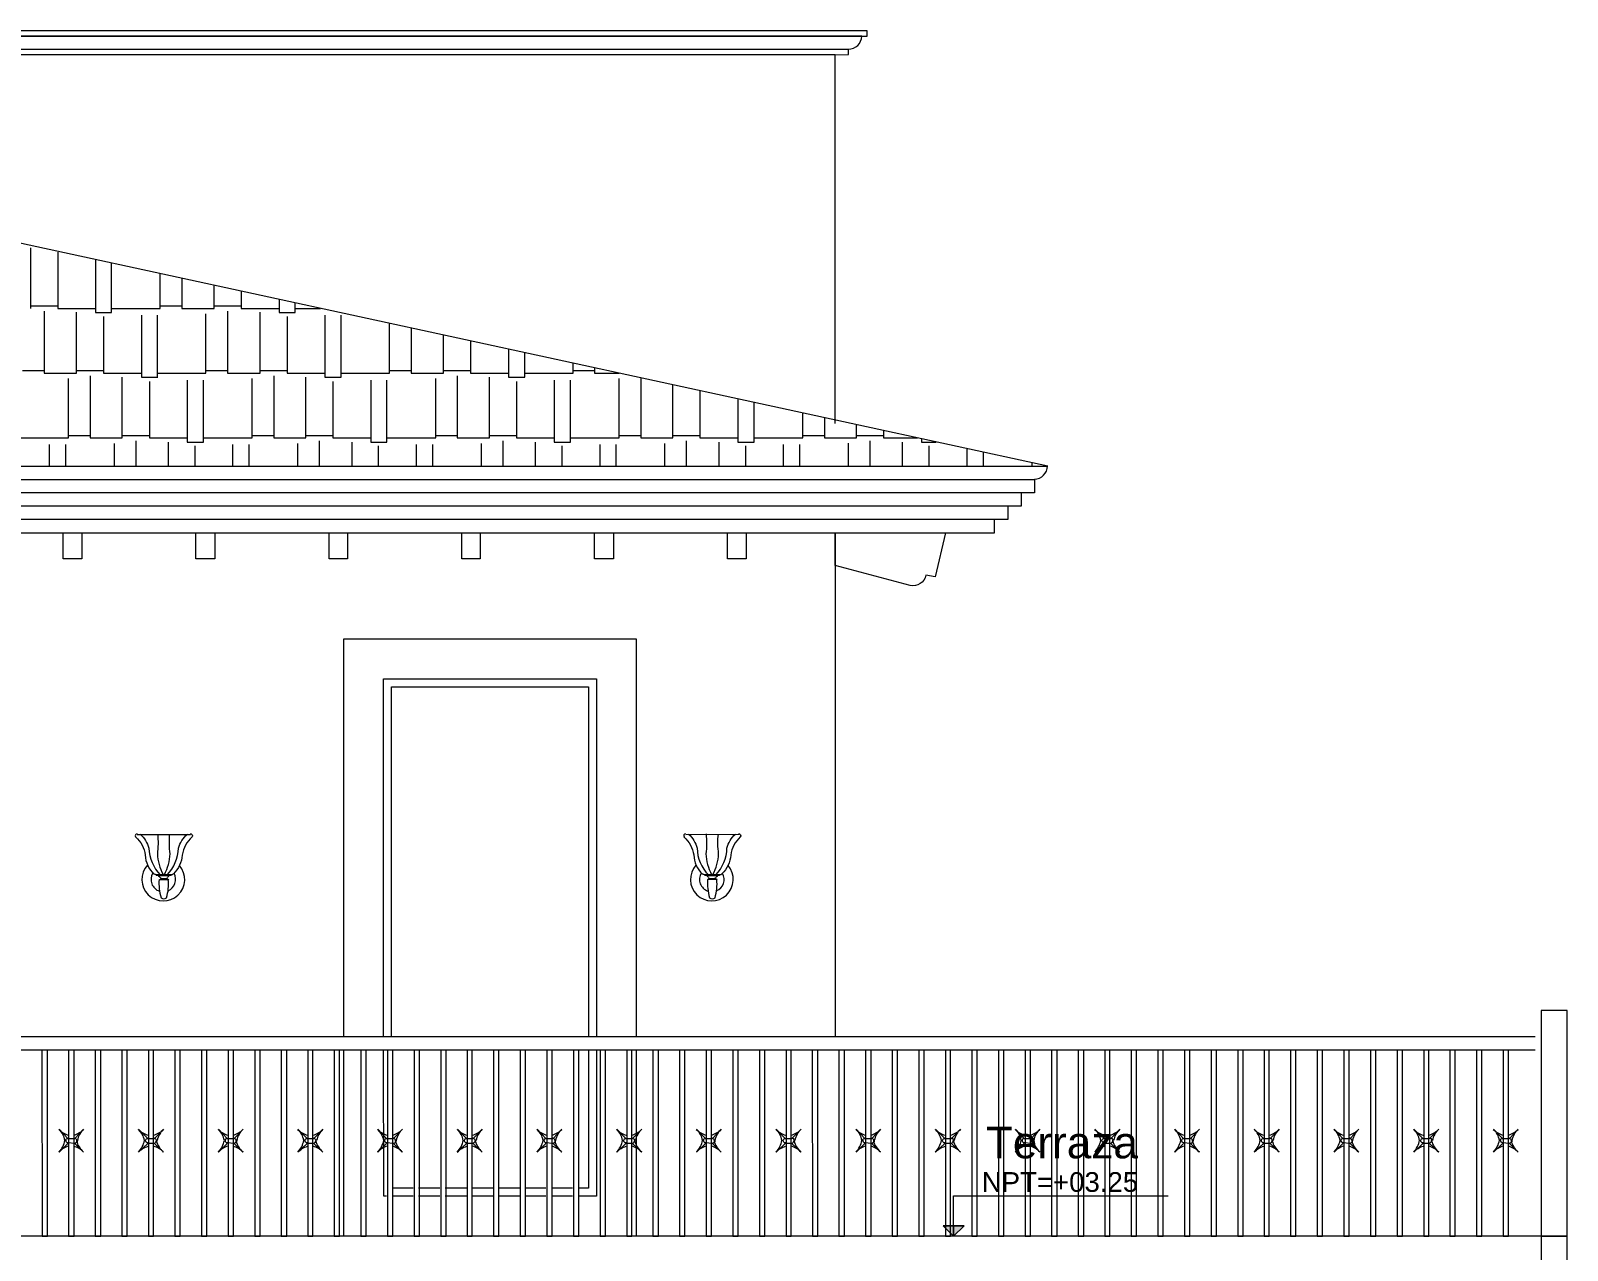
# Model space of a CAD drawing. Header units: metres. Extents: x 14 to 155, y 0 to 125.
# Drawn here: x 134.53 to 140.32, y 98.26 to 102.86 of the extents above; entities that cross this region are included whole.
import ezdxf

# ---------------------------------------------------------------- set-up
doc = ezdxf.new("R2010")
doc.units = ezdxf.units.M
doc.layers.add('PDF2_Geometry', color=7, linetype='Continuous', true_color=0xffbe80)
doc.layers.add('PDF2_Solid Fills', color=7, linetype='Continuous')
doc.layers.add('PDF2_Text', color=255, linetype='Continuous')
doc.styles.add('PDF Arial', font='arial.ttf')

msp = doc.modelspace()

# ---------------------------------------------------------------- linework, layer by layer
at = {"layer": 'PDF2_Geometry', "color": 0, "lineweight": 5}
for points in [[(128.6728, 102.836), (137.6811, 102.8364), (137.6811, 102.8567), (128.6728, 102.8564)], [(128.7433, 102.7655), (137.6106, 102.7675), (137.6106, 102.7862), (128.7433, 102.7859)]]:
    msp.add_lwpolyline(points, close=True, dxfattribs=at)
msp.add_lwpolyline([(128.7433, 102.7859), (137.6098, 102.7878, 0.414211), (137.6607, 102.8364), (128.6931, 102.836, 0.414211)], format="xyb", close=True, dxfattribs=at)
for points in [[(137.5605, 101.3778), (137.5605, 102.7659), (128.7934, 102.7655), (128.7935, 101.5358)], [(137.3614, 102.7659), (128.9437, 102.7655)], [(138.2608, 101.1162), (138.2608, 101.0661), (127.3129, 101.0656), (127.3129, 101.1158)], [(138.2106, 101.0661), (138.2106, 101.016), (127.363, 101.0156)], [(127.4132, 101.0156), (127.4132, 100.9654), (138.1605, 100.9658), (138.1605, 101.016)], [(137.5605, 100.9658), (137.5606, 99.067)], [(135.7104, 99.0669), (135.7103, 100.5662), (136.8116, 100.5663), (136.8117, 99.067)], [(135.8607, 99.0669), (135.8607, 100.4159), (136.6613, 100.4159), (136.6613, 99.067)], [(135.8717, 98.3165), (135.7104, 98.3165), (135.7104, 99.0169)], [(135.8717, 98.4669), (135.8608, 98.4669), (135.8607, 99.0168)], [(136.6613, 99.0168), (136.6613, 98.4669), (136.5924, 98.4669)], [(136.8117, 99.0168), (136.8117, 98.3165), (136.5924, 98.3165)], [(135.972, 98.4669), (135.8921, 98.4669)], [(136.0723, 98.4669), (135.9924, 98.4669)], [(136.1725, 98.4669), (136.0926, 98.4669)], [(136.2728, 98.4669), (136.1929, 98.4669)], [(136.373, 98.4669), (136.2916, 98.4669)], [(136.4718, 98.4669), (136.3919, 98.4669)], [(136.5721, 98.4669), (136.4922, 98.4669)]]:
    msp.add_lwpolyline(points, dxfattribs=at)
msp.add_lwpolyline([(127.2142, 101.2161), (127.2832, 101.2161), (138.3611, 101.2165), (133.1769, 102.3412), (127.2143, 101.2161, 0.414211), (127.2629, 101.1659), (127.2832, 101.1659), (138.3109, 101.1664), (138.3109, 101.1162), (127.2831, 101.1158), (127.2628, 101.1158), (127.2628, 101.1659)], format="xyb", dxfattribs=at)
at = {"layer": 'PDF2_Geometry', "color": 0, "lineweight": 0}
for points in [[(134.5321, 101.8101), (134.5321, 102.0389)], [(134.6339, 102.0232), (134.634, 101.8101), (134.7766, 101.8101)], [(134.7765, 101.9949), (134.7765, 101.796), (134.836, 101.796), (134.836, 101.9809)], [(134.836, 101.8101), (135.0193, 101.8101), (135.0193, 101.9418)], [(135.1008, 101.9245), (135.1008, 101.8101), (135.2229, 101.8102)], [(135.223, 101.8102), (135.223, 101.8979)], [(135.3248, 101.876), (135.3248, 101.8102), (135.4674, 101.8102)], [(134.5321, 101.8211), (134.634, 101.8211)], [(135.0193, 101.8211), (135.1008, 101.8211)], [(135.223, 101.8211), (135.3248, 101.8211)], [(135.4674, 101.8446), (135.4674, 101.796), (135.527, 101.796), (135.527, 101.832)], [(135.527, 101.8102), (135.6225, 101.8102)], [(134.5822, 101.8008), (134.5822, 101.5673), (134.7044, 101.5673)], [(134.7045, 101.5673), (134.7045, 101.7961)], [(134.8063, 101.7804), (134.8063, 101.5673), (134.9489, 101.5673)], [(134.9489, 101.7851), (134.9489, 101.5517), (135.01, 101.5517)], [(135.0099, 101.5517), (135.0099, 101.7851)], [(135.1917, 101.5673), (135.1917, 101.7898)], [(135.2732, 101.8008), (135.2732, 101.5673), (135.3953, 101.5673), (135.3953, 101.7961)], [(135.4972, 101.7804), (135.4972, 101.5673), (135.6398, 101.5673)], [(135.6398, 101.7851), (135.6398, 101.5517), (135.7009, 101.5517)], [(135.7008, 101.5517), (135.7008, 101.7851)], [(135.8826, 101.5674), (135.8826, 101.7538)], [(135.964, 101.7366), (135.9641, 101.5674), (136.0862, 101.5674), (136.0862, 101.71)], [(136.188, 101.688), (136.188, 101.5674), (136.3306, 101.5674)], [(136.3306, 101.6567), (136.3306, 101.5517), (136.3918, 101.5517), (136.3918, 101.6442)], [(134.5007, 101.5767), (134.5822, 101.5767)], [(134.7045, 101.5767), (134.8063, 101.5767)], [(135.1917, 101.5767), (135.2732, 101.5767)], [(135.3953, 101.5767), (135.4972, 101.5767)], [(135.8826, 101.5767), (135.9641, 101.5767)], [(136.0862, 101.5767), (136.188, 101.5767)], [(136.3918, 101.5674), (136.5735, 101.5674), (136.5735, 101.605)], [(136.5735, 101.5768), (136.6549, 101.5768)], [(136.6549, 101.5862), (136.6549, 101.5674), (136.7474, 101.5674)], [(134.4914, 101.3229), (134.6747, 101.3229), (134.6747, 101.547)], [(134.7561, 101.5563), (134.7561, 101.3229), (134.8768, 101.3229), (134.8768, 101.5517)], [(134.9786, 101.536), (134.9786, 101.3229), (135.1212, 101.3229)], [(135.0099, 101.5673), (135.1916, 101.5673)], [(135.1212, 101.5407), (135.1212, 101.3073), (135.1823, 101.3073)], [(135.1822, 101.3229), (135.3655, 101.3229), (135.3655, 101.547)], [(135.1822, 101.3073), (135.1822, 101.5407)], [(135.447, 101.5564), (135.447, 101.3229), (135.5677, 101.3229), (135.5677, 101.5517)], [(135.6695, 101.536), (135.6695, 101.3229), (135.8121, 101.3229)], [(135.7008, 101.5673), (135.8825, 101.5674)], [(135.8121, 101.5407), (135.8121, 101.3073), (135.8732, 101.3073), (135.8732, 101.5407)], [(135.8732, 101.3229), (136.0565, 101.3229), (136.0565, 101.547)], [(136.138, 101.5564), (136.138, 101.3229), (136.2586, 101.323)], [(136.2585, 101.323), (136.2585, 101.5517)], [(136.3604, 101.5361), (136.3604, 101.323), (136.503, 101.323)], [(136.503, 101.5408), (136.503, 101.3073), (136.5641, 101.3073), (136.5641, 101.5408)], [(136.5641, 101.323), (136.7474, 101.323), (136.7474, 101.547)], [(136.8288, 101.5485), (136.8288, 101.323), (136.9495, 101.323), (136.9495, 101.5219)], [(137.0513, 101.5), (137.0513, 101.323), (137.1939, 101.323)], [(137.1938, 101.4703), (137.1938, 101.3073), (137.255, 101.3073), (137.255, 101.4561)], [(137.255, 101.323), (137.4383, 101.323), (137.4382, 101.417)], [(137.5197, 101.3998), (137.5197, 101.323), (137.6404, 101.323), (137.6404, 101.3732)], [(137.7422, 101.3512), (137.7422, 101.323), (137.8706, 101.323)], [(134.6026, 101.2164), (134.6026, 101.2979)], [(134.6637, 101.2164), (134.6637, 101.2979)], [(134.6747, 101.3323), (134.7561, 101.3323)], [(134.847, 101.2164), (134.847, 101.3026)], [(134.8768, 101.3323), (134.9786, 101.3323)], [(134.9285, 101.2164), (134.9285, 101.3119)], [(135.0507, 101.2164), (135.0507, 101.3073)], [(135.1509, 101.2164), (135.1509, 101.2932)], [(135.2935, 101.2164), (135.2935, 101.2979)], [(135.3546, 101.2164), (135.3546, 101.2979)], [(135.3655, 101.3323), (135.447, 101.3323)], [(135.538, 101.2164), (135.538, 101.3026)], [(135.5677, 101.3323), (135.6695, 101.3323)], [(135.6194, 101.2164), (135.6194, 101.312)], [(135.7416, 101.2164), (135.7416, 101.3073)], [(135.8418, 101.2164), (135.8418, 101.2932)], [(135.9844, 101.2164), (135.9844, 101.2979)], [(136.0455, 101.2164), (136.0455, 101.2979)], [(136.0565, 101.3323), (136.138, 101.3323)], [(136.2288, 101.2164), (136.2288, 101.3026)], [(136.2585, 101.3323), (136.3604, 101.3323)], [(136.3103, 101.2165), (136.3103, 101.312)], [(136.4325, 101.2165), (136.4325, 101.3073)], [(136.5328, 101.2165), (136.5328, 101.2932)], [(136.6753, 101.2165), (136.6753, 101.2979)], [(136.7364, 101.2165), (136.7364, 101.2979)], [(136.7474, 101.3323), (136.8288, 101.3324)], [(136.9197, 101.2165), (136.9197, 101.3026)], [(136.9495, 101.3324), (137.0513, 101.3324)], [(137.0012, 101.2165), (137.0012, 101.312)], [(137.1234, 101.2165), (137.1234, 101.3073)], [(137.2237, 101.2165), (137.2236, 101.2933)], [(137.3663, 101.2165), (137.3662, 101.298)], [(137.4273, 101.2165), (137.4273, 101.298)], [(137.4383, 101.3324), (137.5197, 101.3324)], [(137.6106, 101.2165), (137.6106, 101.3027)], [(137.6404, 101.3324), (137.7422, 101.3324)], [(137.692, 101.2165), (137.692, 101.312)], [(137.8143, 101.2165), (137.8143, 101.3074)], [(137.8848, 101.3199), (137.8848, 101.3074), (137.9412, 101.3074)], [(137.9145, 101.2165), (137.9145, 101.2933)], [(138.0571, 101.2165), (138.0571, 101.2823)], [(138.1183, 101.2165), (138.1183, 101.2698)], [(138.3015, 101.2165), (138.3015, 101.2291)], [(135.8906, 99.0669), (135.8905, 100.3861), (136.6315, 100.3861), (136.6316, 99.067)], [(134.9332, 99.8299), (135.1337, 99.8299)], [(136.9981, 99.8299), (137.1987, 99.83)], [(135.0226, 99.6638), (135.0445, 99.6638), (135.0524, 99.6591), (135.0163, 99.6591), (135.0226, 99.6638), (135.0445, 99.6638)], [(137.0874, 99.6639), (137.1093, 99.6639), (137.1156, 99.6592), (137.0811, 99.6592), (137.0874, 99.6639), (137.1093, 99.6639)], [(140.1957, 99.0671), (132.389, 99.0668)], [(140.1957, 99.0169), (132.389, 99.0166)], [(136.6316, 99.0168), (136.6316, 98.4967), (136.5924, 98.4967)], [(134.6717, 98.6658), (134.6388, 98.6329)], [(135.2717, 98.6658), (135.2388, 98.6329)], [(135.8717, 98.6659), (135.8388, 98.6329)], [(136.4717, 98.6659), (136.4388, 98.633)], [(137.0718, 98.6659), (137.0389, 98.633)], [(137.6718, 98.6659), (137.6389, 98.633)], [(138.2718, 98.6659), (138.2389, 98.633)], [(138.8719, 98.666), (138.8389, 98.6331)], [(139.4719, 98.666), (139.439, 98.6331)], [(140.0719, 98.666), (140.039, 98.6331)], [(135.972, 98.4966), (135.8921, 98.4966)], [(136.0723, 98.4966), (135.9924, 98.4966)], [(136.1725, 98.4966), (136.0926, 98.4966)], [(136.2728, 98.4966), (136.1929, 98.4966)], [(136.373, 98.4966), (136.2916, 98.4966)], [(136.4718, 98.4967), (136.3919, 98.4966)], [(136.5721, 98.4967), (136.4922, 98.4967)], [(138.0055, 98.3557), (138.0055, 98.3165), (138.0055, 98.4685), (138.8139, 98.4685)], [(140.2176, 98.3167), (132.389, 98.3164)]]:
    msp.add_lwpolyline(points, dxfattribs=at)
for points in [[(134.6543, 100.9657), (134.7248, 100.9657), (134.7248, 100.867), (134.6543, 100.867)], [(135.1541, 100.9657), (135.2246, 100.9657), (135.2246, 100.867), (135.1541, 100.867)], [(135.6554, 100.9657), (135.7243, 100.9657), (135.7244, 100.867), (135.6554, 100.867)], [(136.1552, 100.9657), (136.2242, 100.9657), (136.2242, 100.867), (136.1552, 100.867)], [(136.655, 100.9658), (136.7255, 100.9658), (136.7255, 100.867), (136.655, 100.867)], [(137.1548, 100.9658), (137.2253, 100.9658), (137.2253, 100.8671), (137.1548, 100.8671)], [(140.3163, 99.1658), (140.2176, 99.1658), (140.2176, 98.3167), (140.3163, 98.3167)], [(134.5949, 99.0167), (134.5745, 99.0167), (134.5746, 98.3164), (134.5949, 98.3164)], [(134.6951, 99.0167), (134.6748, 99.0167), (134.6748, 98.3164), (134.6951, 98.3164)], [(134.7954, 99.0167), (134.7751, 99.0167), (134.7751, 98.3164), (134.7954, 98.3164)], [(134.8956, 99.0167), (134.8753, 99.0167), (134.8753, 98.3164), (134.8957, 98.3164)], [(134.9944, 99.0167), (134.9755, 99.0167), (134.9755, 98.3164), (134.9944, 98.3164)], [(135.0947, 99.0167), (135.0743, 99.0167), (135.0744, 98.3164), (135.0947, 98.3164)], [(135.1949, 99.0168), (135.1746, 99.0168), (135.1746, 98.3164), (135.1949, 98.3164)], [(135.2952, 99.0168), (135.2749, 99.0168), (135.2749, 98.3164), (135.2952, 98.3164)], [(135.3954, 99.0168), (135.3751, 99.0168), (135.3751, 98.3164), (135.3955, 98.3164)], [(135.4957, 99.0168), (135.4753, 99.0168), (135.4753, 98.3164), (135.4957, 98.3164)], [(135.5944, 99.0168), (135.5755, 99.0168), (135.5756, 98.3164), (135.5944, 98.3164)], [(135.6947, 99.0168), (135.6744, 99.0168), (135.6744, 98.3164), (135.6947, 98.3164)], [(135.7949, 99.0168), (135.7746, 99.0168), (135.7746, 98.3164), (135.795, 98.3164)], [(135.8952, 99.0168), (135.8749, 99.0168), (135.8749, 98.3164), (135.8953, 98.3164)], [(135.9955, 99.0168), (135.9751, 99.0168), (135.9751, 98.3164), (135.9955, 98.3164)], [(136.0958, 99.0168), (136.0754, 99.0168), (136.0755, 98.3164), (136.0958, 98.3164)], [(136.1944, 99.0168), (136.1756, 99.0168), (136.1756, 98.3164), (136.1944, 98.3164)], [(136.2947, 99.0168), (136.2744, 99.0168), (136.2744, 98.3164), (136.2948, 98.3164)], [(136.395, 99.0168), (136.3746, 99.0168), (136.3746, 98.3165), (136.395, 98.3165)], [(136.4953, 99.0168), (136.4749, 99.0168), (136.475, 98.3165), (136.4953, 98.3165)], [(136.5955, 99.0168), (136.5751, 99.0168), (136.5752, 98.3165), (136.5955, 98.3165)], [(136.6958, 99.0168), (136.6755, 99.0168), (136.6755, 98.3165), (136.6958, 98.3165)], [(136.7944, 99.0168), (136.7756, 99.0168), (136.7756, 98.3165), (136.7945, 98.3165)], [(136.8948, 99.0168), (136.8744, 99.0168), (136.8744, 98.3165), (136.8948, 98.3165)], [(136.995, 99.0168), (136.9746, 99.0168), (136.9747, 98.3165), (136.995, 98.3165)], [(137.0953, 99.0168), (137.0749, 99.0168), (137.075, 98.3165), (137.0953, 98.3165)], [(137.1955, 99.0168), (137.1752, 99.0168), (137.1752, 98.3165), (137.1955, 98.3165)], [(137.2958, 99.0168), (137.2755, 99.0168), (137.2755, 98.3165), (137.2959, 98.3165)], [(137.3945, 99.0168), (137.3756, 99.0168), (137.3756, 98.3165), (137.3945, 98.3165)], [(137.4948, 99.0168), (137.4744, 99.0168), (137.4745, 98.3165), (137.4948, 98.3165)], [(137.595, 99.0168), (137.5747, 99.0168), (137.5747, 98.3165), (137.595, 98.3165)], [(137.6953, 99.0168), (137.675, 99.0168), (137.675, 98.3165), (137.6953, 98.3165)], [(137.7955, 99.0168), (137.7752, 99.0168), (137.7752, 98.3165), (137.7956, 98.3165)], [(137.8959, 99.0169), (137.8755, 99.0169), (137.8755, 98.3165), (137.8959, 98.3165)], [(137.9946, 99.0169), (137.9757, 99.0169), (137.9758, 98.3165), (137.9946, 98.3165)], [(138.0948, 99.0169), (138.0745, 99.0169), (138.0745, 98.3165), (138.0948, 98.3165)], [(138.195, 99.0169), (138.1747, 99.0169), (138.1747, 98.3165), (138.1951, 98.3165)], [(138.2953, 99.0169), (138.275, 99.0169), (138.275, 98.3165), (138.2954, 98.3165)], [(138.3956, 99.0169), (138.3752, 99.0169), (138.3753, 98.3165), (138.3956, 98.3165)], [(138.4959, 99.0169), (138.4755, 99.0169), (138.4756, 98.3165), (138.4959, 98.3165)], [(138.5946, 99.0169), (138.5758, 99.0169), (138.5758, 98.3165), (138.5946, 98.3165)], [(138.6948, 99.0169), (138.6745, 99.0169), (138.6745, 98.3165), (138.6949, 98.3165)], [(138.7951, 99.0169), (138.7748, 99.0169), (138.7748, 98.3165), (138.7952, 98.3165)], [(138.8954, 99.0169), (138.875, 99.0169), (138.8751, 98.3165), (138.8954, 98.3165)], [(138.9956, 99.0169), (138.9752, 99.0169), (138.9753, 98.3166), (138.9956, 98.3166)], [(139.0959, 99.0169), (139.0756, 99.0169), (139.0756, 98.3166), (139.0959, 98.3166)], [(139.1946, 99.0169), (139.1758, 99.0169), (139.1758, 98.3166), (139.1947, 98.3166)], [(139.2949, 99.0169), (139.2745, 99.0169), (139.2745, 98.3166), (139.2949, 98.3166)], [(139.3952, 99.0169), (139.3748, 99.0169), (139.3749, 98.3166), (139.3952, 98.3166)], [(139.4954, 99.0169), (139.4751, 99.0169), (139.4751, 98.3166), (139.4954, 98.3166)], [(139.5957, 99.0169), (139.5754, 99.0169), (139.5754, 98.3166), (139.5957, 98.3166)], [(139.6959, 99.0169), (139.6756, 99.0169), (139.6756, 98.3166), (139.696, 98.3166)], [(139.7947, 99.0169), (139.7758, 99.0169), (139.7758, 98.3166), (139.7947, 98.3166)], [(139.8949, 99.0169), (139.8745, 99.0169), (139.8746, 98.3166), (139.8949, 98.3166)], [(139.9952, 99.0169), (139.9749, 99.0169), (139.9749, 98.3166), (139.9952, 98.3166)], [(140.0954, 99.0169), (140.0751, 99.0169), (140.0751, 98.3166), (140.0955, 98.3166)], [(138.0055, 98.3166), (138.0463, 98.3558), (137.9663, 98.3558)], [(137.9664, 98.3557), (138.0463, 98.3557), (138.0056, 98.3165)], [(140.3163, 98.3167), (140.2176, 98.3167), (140.2176, 98.1663), (140.3163, 98.1663)]]:
    msp.add_lwpolyline(points, close=True, dxfattribs=at)
for points in [[(137.9757, 100.9658), (137.9365, 100.7998), (137.9021, 100.8061, -0.41412), (137.8425, 100.7669), (137.5605, 100.842), (137.5605, 100.9658)], [(134.9271, 99.8201, -0.186173), (134.9631, 99.7521, 0.193869), (134.9961, 99.6802)], [(134.9437, 99.8306, -0.146146), (134.9772, 99.7775, 0.188371), (135.0197, 99.6774)], [(135.1392, 99.8278, -0.266525), (135.1398, 99.8201, 0.185823), (135.1023, 99.752, -0.193869), (135.069, 99.6815, -0.198661), (135.0648, 99.6779), (135.0022, 99.6779)], [(135.0097, 99.8311, -0.058481), (135.0087, 99.7559, 0.112002), (135.0302, 99.6787)], [(135.0352, 99.6788, 0.112002), (135.0568, 99.756, -0.057553), (135.0557, 99.831)], [(135.0457, 99.6774, 0.188371), (135.0883, 99.7775, -0.14769), (135.1217, 99.8305)], [(136.9904, 99.8202, -0.186173), (137.028, 99.7521, 0.193869), (137.061, 99.6803)], [(137.0086, 99.8307, -0.146146), (137.0405, 99.7775, 0.188371), (137.0831, 99.6775)], [(137.204, 99.8279, -0.266525), (137.2032, 99.8202, 0.185823), (137.1673, 99.752, -0.193869), (137.1338, 99.6815, -0.198661), (137.1297, 99.678), (137.067, 99.678)], [(137.0745, 99.8312, -0.058481), (137.0735, 99.756, 0.112002), (137.0951, 99.6788)], [(137.1001, 99.6789, 0.112002), (137.1217, 99.7561, -0.057553), (137.1206, 99.8311)], [(137.1106, 99.6775, 0.188371), (137.1531, 99.7775, -0.14769), (137.1851, 99.8306)], [(135.0154, 99.66, 0.097061), (135.0227, 99.5912, 0.361607), (135.0433, 99.5908, 0.097061), (135.05, 99.66)], [(137.0803, 99.6601, 0.097061), (137.0876, 99.5913, 0.361607), (137.1081, 99.5909, 0.097061), (137.1149, 99.6601)], [(134.638, 98.6334, 0.153492), (134.6609, 98.6771, 0.150269), (134.6388, 98.7191), (134.6717, 98.6846)], [(134.696, 98.6862, -0.415761), (134.7046, 98.6768), (134.7046, 98.6752, 0.150269), (134.7303, 98.6334)], [(134.9373, 98.6334, 0.153492), (134.9601, 98.6771, 0.150269), (134.938, 98.7191), (134.9725, 98.6846)], [(134.9733, 98.6674, -0.415761), (134.9647, 98.6768), (134.9647, 98.6775, -0.415761), (134.974, 98.6847), (134.9975, 98.6846), (135.032, 98.7191, 0.152218), (135.0083, 98.6771)], [(134.9951, 98.6862, -0.415761), (135.0053, 98.6768), (135.0053, 98.6752, 0.150269), (135.0311, 98.6334)], [(135.238, 98.6334, 0.153492), (135.2609, 98.6771, 0.150269), (135.2388, 98.7191), (135.2717, 98.6846)], [(135.296, 98.6862, -0.415761), (135.3046, 98.6768), (135.3046, 98.6752, 0.150269), (135.3304, 98.6334)], [(135.5373, 98.6334, 0.153492), (135.5601, 98.6771, 0.151544), (135.5381, 98.7191), (135.5726, 98.6846)], [(135.5733, 98.6674, -0.415761), (135.5647, 98.6768), (135.5647, 98.6776, -0.415761), (135.5741, 98.6847), (135.5975, 98.6846), (135.632, 98.7191, 0.153492), (135.6084, 98.6771)], [(135.5951, 98.6862, -0.415761), (135.6054, 98.6768), (135.6054, 98.6752, 0.150269), (135.6312, 98.6334)], [(135.8381, 98.6334, 0.152218), (135.8609, 98.6771, 0.150269), (135.8388, 98.7191), (135.8717, 98.6846)], [(135.896, 98.6862, -0.415761), (135.9046, 98.6768), (135.9046, 98.6752, 0.150269), (135.9304, 98.6334)], [(136.1373, 98.6334, 0.153492), (136.1601, 98.6771, 0.151544), (136.1381, 98.7191), (136.1726, 98.6846)], [(136.1733, 98.6675, -0.415761), (136.1647, 98.6768), (136.1647, 98.6776, -0.415761), (136.1741, 98.6847), (136.1975, 98.6846), (136.232, 98.7191, 0.153492), (136.2084, 98.6771)], [(136.1952, 98.6862, -0.415761), (136.2054, 98.6768), (136.2054, 98.6752, 0.150269), (136.2312, 98.6334)], [(136.4381, 98.6334, 0.153492), (136.461, 98.6771, 0.150269), (136.4388, 98.7191), (136.4717, 98.6846)], [(136.496, 98.6862, -0.415761), (136.5047, 98.6768), (136.5047, 98.6753, 0.150269), (136.5304, 98.6334)], [(136.7374, 98.6334, 0.153492), (136.7601, 98.6771, 0.150269), (136.7381, 98.7191), (136.7726, 98.6846)], [(136.7734, 98.6675, -0.415761), (136.7647, 98.6769), (136.7647, 98.6776, -0.415761), (136.7741, 98.6847), (136.7975, 98.6846), (136.832, 98.7191, 0.153492), (136.8084, 98.6771)], [(136.7953, 98.6862, -0.415761), (136.8054, 98.6769), (136.8054, 98.6753, 0.150269), (136.8312, 98.6335)], [(137.0381, 98.6335, 0.153492), (137.061, 98.6772, 0.150269), (137.0389, 98.7192), (137.0718, 98.6847)], [(137.0961, 98.6862, -0.415761), (137.1047, 98.6769), (137.1047, 98.6753, 0.150269), (137.1305, 98.6335)], [(137.3374, 98.6335, 0.152218), (137.3602, 98.6772, 0.150269), (137.3381, 98.7192), (137.3726, 98.6847)], [(137.3734, 98.6675, -0.415761), (137.3648, 98.6769), (137.3648, 98.6776, -0.415761), (137.3741, 98.6848), (137.3976, 98.6847), (137.4321, 98.7192, 0.153492), (137.4084, 98.6772)], [(137.3953, 98.6863, -0.415761), (137.4054, 98.6769), (137.4054, 98.6753, 0.150269), (137.4312, 98.6335)], [(137.6382, 98.6335, 0.153492), (137.661, 98.6772, 0.150269), (137.6389, 98.7192), (137.6718, 98.6847)], [(137.6961, 98.6863, -0.415761), (137.7047, 98.6769), (137.7047, 98.6753, 0.150269), (137.7305, 98.6335)], [(137.9374, 98.6335, 0.153492), (137.9602, 98.6772, 0.150269), (137.9382, 98.7192), (137.9727, 98.6847)], [(137.9734, 98.6675, -0.415761), (137.9648, 98.6769), (137.9648, 98.6777, -0.415761), (137.9742, 98.6848), (137.9977, 98.6847), (138.0322, 98.7192, 0.152218), (138.0085, 98.6772)], [(137.9953, 98.6863, -0.415761), (138.0055, 98.6769), (138.0055, 98.6753, 0.150269), (138.0313, 98.6335)], [(138.2383, 98.6335, 0.153492), (138.261, 98.6772, 0.150269), (138.2389, 98.7192), (138.2718, 98.6847)], [(138.2961, 98.6863, -0.415761), (138.3047, 98.6769), (138.3047, 98.6753, 0.150269), (138.3305, 98.6335)], [(138.5374, 98.6335, 0.153492), (138.5603, 98.6772, 0.151544), (138.5382, 98.7192), (138.5727, 98.6847)], [(138.5734, 98.6676, -0.415761), (138.5648, 98.6769), (138.5648, 98.6777, -0.415761), (138.5742, 98.6848), (138.5977, 98.6847), (138.6322, 98.7192, 0.153492), (138.6086, 98.6772)], [(138.5954, 98.6863, -0.415761), (138.6056, 98.6769), (138.6056, 98.6753, 0.150269), (138.6313, 98.6335)], [(138.8383, 98.6335, 0.152218), (138.8611, 98.6772, 0.150269), (138.8389, 98.7192), (138.8719, 98.6847)], [(138.8961, 98.6863, -0.415761), (138.9048, 98.6769), (138.9048, 98.6753, 0.150269), (138.9305, 98.6335)], [(139.1375, 98.6335, 0.153492), (139.1603, 98.6772, 0.151544), (139.1382, 98.7192), (139.1727, 98.6847)], [(139.1735, 98.6676, -0.415761), (139.1648, 98.677), (139.1648, 98.6777, -0.415761), (139.1742, 98.6848), (139.1977, 98.6847), (139.2322, 98.7192, 0.153492), (139.2086, 98.6772)], [(139.1954, 98.6863, -0.415761), (139.2056, 98.677), (139.2056, 98.6754, 0.150269), (139.2313, 98.6335)], [(139.4383, 98.6336, 0.153492), (139.4611, 98.6772, 0.150269), (139.4391, 98.7192), (139.472, 98.6847)], [(139.4962, 98.6863, -0.415761), (139.5048, 98.677), (139.5048, 98.6754, 0.151544), (139.5306, 98.6336)], [(139.7375, 98.6336, 0.153492), (139.7604, 98.6773, 0.150269), (139.7382, 98.7193), (139.7727, 98.6848)], [(139.7735, 98.6676, -0.415761), (139.7649, 98.677), (139.7649, 98.6777, -0.415761), (139.7742, 98.6848), (139.7978, 98.6848), (139.8323, 98.7193, 0.153492), (139.8086, 98.6773)], [(139.7954, 98.6864, -0.415761), (139.8056, 98.677), (139.8056, 98.6754, 0.150269), (139.8313, 98.6336)], [(140.0383, 98.6336, 0.153492), (140.0611, 98.6773, 0.151544), (140.0391, 98.7193), (140.072, 98.6848)], [(140.0962, 98.6864, -0.415761), (140.1048, 98.677), (140.1048, 98.6754, 0.150269), (140.1306, 98.6336)], [(134.6983, 98.6658), (134.7312, 98.6329, 0.131654), (134.6939, 98.6551)], [(135.0038, 98.676, -0.415761), (134.996, 98.6658), (134.9724, 98.6658), (134.9379, 98.6329, -0.131654), (134.9737, 98.6551)], [(134.9976, 98.6658), (135.0321, 98.6329, 0.131654), (134.9947, 98.6551)], [(135.2983, 98.6658), (135.3312, 98.6329, 0.131654), (135.2939, 98.6551)], [(135.6039, 98.6761, -0.415761), (135.596, 98.6658), (135.5725, 98.6658), (135.538, 98.6329, -0.131654), (135.5738, 98.6552)], [(135.5976, 98.6658), (135.6321, 98.6329, 0.131654), (135.5947, 98.6552)], [(135.8983, 98.6659), (135.9313, 98.633, 0.131654), (135.8939, 98.6552)], [(136.2039, 98.6761, -0.415761), (136.196, 98.6659), (136.1725, 98.6659), (136.138, 98.633, -0.131654), (136.1738, 98.6552)], [(136.1976, 98.6659), (136.2321, 98.633, 0.131654), (136.1947, 98.6552)], [(136.4984, 98.6659), (136.5313, 98.633, 0.131654), (136.494, 98.6552)], [(136.8039, 98.6761, -0.415761), (136.796, 98.6659), (136.7725, 98.6659), (136.738, 98.633, -0.131654), (136.7738, 98.6552)], [(136.7976, 98.6659), (136.8321, 98.633, 0.131654), (136.7947, 98.6552)], [(137.0984, 98.6659), (137.1313, 98.633, 0.131654), (137.094, 98.6552)], [(137.4039, 98.6761, -0.415761), (137.3961, 98.6659), (137.3725, 98.6659), (137.338, 98.633, -0.131654), (137.3739, 98.6552)], [(137.3977, 98.6659), (137.4322, 98.633, 0.131654), (137.3948, 98.6552)], [(137.6984, 98.6659), (137.7313, 98.633, 0.131654), (137.694, 98.6552)], [(138.004, 98.6762, -0.415761), (137.9961, 98.6659), (137.9727, 98.6659), (137.9382, 98.633, -0.131654), (137.9739, 98.6552)], [(137.9977, 98.6659), (138.0322, 98.633, 0.131654), (137.9949, 98.6552)], [(138.2985, 98.6659), (138.3314, 98.633, 0.131654), (138.294, 98.6553)], [(138.604, 98.6762, -0.415761), (138.5961, 98.666), (138.5727, 98.666), (138.5382, 98.6331, -0.131654), (138.5739, 98.6553)], [(138.5977, 98.666), (138.6322, 98.6331, 0.131654), (138.5949, 98.6553)], [(138.8985, 98.666), (138.9314, 98.6331, 0.131654), (138.8941, 98.6553)], [(139.204, 98.6762, -0.415761), (139.1961, 98.666), (139.1727, 98.666), (139.1382, 98.6331, -0.131654), (139.1739, 98.6553)], [(139.1977, 98.666), (139.2322, 98.6331, 0.131654), (139.1949, 98.6553)], [(139.4986, 98.666), (139.5315, 98.6331, 0.131654), (139.4941, 98.6553)], [(139.804, 98.6762, -0.415761), (139.7962, 98.666), (139.7727, 98.666), (139.7382, 98.6331, -0.131654), (139.774, 98.6553)], [(139.7978, 98.666), (139.8323, 98.6331, 0.131654), (139.795, 98.6553)], [(140.0986, 98.666), (140.1315, 98.6331, 0.131654), (140.0941, 98.6553)]]:
    msp.add_lwpolyline(points, format="xyb", dxfattribs=at)
for points in [[(134.6967, 98.6658), (134.6724, 98.6674, -0.415761), (134.6654, 98.6768), (134.6638, 98.6775, -0.415761), (134.6732, 98.6847), (134.6983, 98.6846), (134.7312, 98.7191, 0.153492), (134.7076, 98.6771, -0.415761)], [(135.2967, 98.6658), (135.2724, 98.6674, -0.415761), (135.2654, 98.6768), (135.2638, 98.6776, -0.415761), (135.2733, 98.6847), (135.2983, 98.6846), (135.3312, 98.7191, 0.153492), (135.3076, 98.6771, -0.415761)], [(135.8968, 98.6659), (135.8725, 98.6674, -0.415761), (135.8654, 98.6768), (135.8638, 98.6776, -0.415761), (135.8733, 98.6847), (135.8983, 98.6846), (135.9313, 98.7191, 0.153492), (135.9076, 98.6771, -0.415761)], [(136.4968, 98.6659), (136.4725, 98.6675, -0.415761), (136.4655, 98.6768), (136.4639, 98.6776, -0.415761), (136.4733, 98.6847), (136.4984, 98.6846), (136.5313, 98.7191, 0.153492), (136.5077, 98.6771, -0.415761)], [(137.0968, 98.6659), (137.0725, 98.6675, -0.415761), (137.0655, 98.6769), (137.0639, 98.6776, -0.415761), (137.0734, 98.6847), (137.0984, 98.6847), (137.1313, 98.7192, 0.153492), (137.1077, 98.6772, -0.415761)], [(137.6968, 98.6659), (137.6726, 98.6675, -0.415761), (137.6655, 98.6769), (137.6639, 98.6776, -0.415761), (137.6734, 98.6848), (137.6984, 98.6847), (137.7313, 98.7192, 0.153492), (137.7077, 98.6772, -0.415761)], [(138.297, 98.6659), (138.2727, 98.6675, -0.415761), (138.2655, 98.6769), (138.264, 98.6777, -0.415761), (138.2734, 98.6848), (138.2985, 98.6847), (138.3314, 98.7192, 0.153492), (138.3077, 98.6772, -0.415761)], [(138.897, 98.666), (138.8727, 98.6676, -0.415761), (138.8656, 98.6769), (138.8641, 98.6777, -0.415761), (138.8734, 98.6848), (138.8985, 98.6847), (138.9314, 98.7192, 0.153492), (138.9078, 98.6772, -0.415761)], [(139.497, 98.666), (139.4727, 98.6676, -0.415761), (139.4656, 98.677), (139.4641, 98.6777, -0.415761), (139.4735, 98.6848), (139.4985, 98.6847), (139.5314, 98.7192, 0.153492), (139.5078, 98.6772, -0.415761)], [(140.097, 98.666), (140.0727, 98.6676, -0.415761), (140.0657, 98.677), (140.0641, 98.6777, -0.415761), (140.0735, 98.6849), (140.0985, 98.6848), (140.1314, 98.7193, 0.153492), (140.1078, 98.6773, -0.415761)]]:
    msp.add_lwpolyline(points, format="xyb", close=True, dxfattribs=at)
at = {"layer": 'PDF2_Geometry', "color": 0, "lineweight": 5}
msp.add_arc((138.3102, 101.2172), 0.0493, 270.00243, 0.00197, dxfattribs=at)
at = {"layer": 'PDF2_Geometry', "color": 0, "lineweight": 0}
for centre, radius, start, end in [((135.0312, 99.6599), 0.0807, 137.81188, 40.71705), ((135.0313, 99.6598), 0.0464, 148.97087, 251.36651), ((135.0327, 99.9889), 0.3142, 266.79446, 273.20994), ((135.0311, 99.66), 0.0463, 293.01876, 29.13767), ((137.0961, 99.66), 0.0807, 137.81188, 40.71705), ((137.0962, 99.6599), 0.0464, 148.97087, 251.36651), ((137.0976, 99.989), 0.3142, 266.79446, 273.20994), ((137.096, 99.66), 0.0463, 293.01876, 29.13767), ((134.6959, 98.7763), 0.0823, 224.88174, 254.8821), ((134.6724, 98.7763), 0.0823, 285.1223, 315.12266), ((134.9952, 98.7763), 0.0823, 224.88174, 254.8821), ((134.9732, 98.7763), 0.0823, 285.1223, 315.12266), ((135.296, 98.7763), 0.0823, 224.88174, 254.8821), ((135.2724, 98.7763), 0.0823, 285.1223, 315.12266), ((135.5952, 98.7763), 0.0823, 224.88174, 254.8821), ((135.5732, 98.7763), 0.0823, 285.1223, 315.12266), ((135.896, 98.7763), 0.0823, 224.88174, 254.8821), ((135.8725, 98.7763), 0.0823, 285.1223, 315.12266), ((136.1953, 98.7763), 0.0823, 224.88174, 254.8821), ((136.1733, 98.7763), 0.0823, 285.1223, 315.12266), ((136.496, 98.7764), 0.0823, 224.88174, 254.8821), ((136.4725, 98.7764), 0.0823, 285.1223, 315.12266), ((136.7953, 98.7764), 0.0823, 224.88174, 254.8821), ((136.7734, 98.7764), 0.0823, 285.1223, 315.12266), ((137.096, 98.7764), 0.0823, 224.88174, 254.8821), ((137.0725, 98.7764), 0.0823, 285.1223, 315.12266), ((137.3953, 98.7764), 0.0823, 224.88174, 254.8821), ((137.3734, 98.7764), 0.0823, 285.1223, 315.12266), ((137.6961, 98.7764), 0.0823, 224.88174, 254.8821), ((137.6726, 98.7764), 0.0823, 285.1223, 315.12266), ((137.9953, 98.7764), 0.0823, 224.88174, 254.8821), ((137.9734, 98.7764), 0.0823, 285.1223, 315.12266), ((138.2961, 98.7764), 0.0823, 224.88174, 254.8821), ((138.2726, 98.7764), 0.0823, 285.1223, 315.12266), ((138.5954, 98.7764), 0.0823, 224.88174, 254.8821), ((138.5734, 98.7764), 0.0823, 285.1223, 315.12266), ((138.8962, 98.7764), 0.0823, 224.88174, 254.8821), ((138.8726, 98.7764), 0.0823, 285.1223, 315.12266), ((139.1954, 98.7765), 0.0823, 224.88174, 254.8821), ((139.1735, 98.7765), 0.0823, 285.1223, 315.12266), ((139.4962, 98.7765), 0.0823, 224.88174, 254.8821), ((139.4727, 98.7765), 0.0823, 285.1223, 315.12266), ((139.7954, 98.7765), 0.0823, 224.88174, 254.8821), ((139.7735, 98.7765), 0.0823, 285.1223, 315.12266), ((140.0963, 98.7765), 0.0823, 224.88174, 254.8821), ((140.0727, 98.7765), 0.0823, 285.1223, 315.12266), ((134.696, 98.5757), 0.0823, 105.1223, 135.12266), ((135.296, 98.5757), 0.0823, 105.1223, 135.12266), ((135.896, 98.5757), 0.0823, 105.1223, 135.12266), ((136.496, 98.5758), 0.0823, 105.1223, 135.12266), ((137.0961, 98.5758), 0.0823, 105.1223, 135.12266), ((137.6961, 98.5758), 0.0823, 105.1223, 135.12266), ((138.2961, 98.5758), 0.0823, 105.1223, 135.12266), ((138.8961, 98.5758), 0.0823, 105.1223, 135.12266), ((139.4962, 98.5759), 0.0823, 105.1223, 135.12266), ((140.0963, 98.5759), 0.0823, 105.1223, 135.12266)]:
    msp.add_arc(centre, radius, start, end, dxfattribs=at)
for points in [[(134.9263, 99.8278), (134.925, 99.8257), (134.9251, 99.8229), (134.9265, 99.8207)], [(134.9325, 99.8315), (134.9299, 99.8315), (134.9276, 99.8301), (134.9263, 99.8278)], [(135.1392, 99.8278), (135.1379, 99.8301), (135.1355, 99.8315), (135.133, 99.8315)], [(136.9911, 99.8279), (136.9899, 99.8257), (136.99, 99.823), (136.9913, 99.8208)], [(136.9973, 99.8315), (136.9948, 99.8315), (136.9924, 99.8301), (136.9911, 99.8279)], [(137.204, 99.8279), (137.2027, 99.8301), (137.2004, 99.8316), (137.1978, 99.8316)], [(134.9966, 99.6814), (134.9979, 99.6801), (134.9996, 99.6794), (135.0015, 99.6794)], [(135.0059, 99.678), (135.0009, 99.6771), (135.0047, 99.6759), (135.0151, 99.6753)], [(135.0179, 99.6683), (135.0168, 99.6707), (135.0151, 99.6727), (135.0132, 99.6743)], [(135.0187, 99.6686), (135.0196, 99.6668), (135.0211, 99.6654), (135.0228, 99.6646)], [(135.0442, 99.6646), (135.046, 99.6654), (135.0474, 99.6668), (135.0483, 99.6686)], [(135.0523, 99.6743), (135.0503, 99.6727), (135.0486, 99.6707), (135.0476, 99.6683)], [(135.0503, 99.6753), (135.0607, 99.6759), (135.0645, 99.6771), (135.0596, 99.678)], [(137.0614, 99.6814), (137.0627, 99.6802), (137.0644, 99.6795), (137.0663, 99.6795)], [(137.0707, 99.6781), (137.0657, 99.6771), (137.0696, 99.676), (137.08, 99.6754)], [(137.0828, 99.6684), (137.0818, 99.6708), (137.0801, 99.6728), (137.0781, 99.6744)], [(137.082, 99.6687), (137.0829, 99.6669), (137.0844, 99.6655), (137.0862, 99.6647)], [(137.1076, 99.6647), (137.1093, 99.6655), (137.1107, 99.6669), (137.1117, 99.6687)], [(137.1171, 99.6744), (137.1151, 99.6728), (137.1135, 99.6708), (137.1124, 99.6684)], [(137.1151, 99.6754), (137.1256, 99.676), (137.1293, 99.6771), (137.1244, 99.6781)]]:
    msp.add_open_spline(points, degree=3, dxfattribs=at)
at = {"layer": 'PDF2_Solid Fills', "color": 0, "transparency": 33554559}
msp.add_solid([(137.9664, 98.3558), (138.0056, 98.3165), (138.0463, 98.3558)], dxfattribs=at)

# ---------------------------------------------------------------- texts
at = {"layer": 'PDF2_Text', "color": 0, "attachment_point": 7, "rotation": 0.0022, "style": 'PDF Arial'}
for s, insert, char_height in [('Terraza', (138.1277, 98.6079), 0.11895), ('NPT=+03.25', (138.1121, 98.4822), 0.07435)]:
    msp.add_mtext(s, dxfattribs=dict(at, insert=insert, char_height=char_height))

doc.saveas('drawing.dxf')
